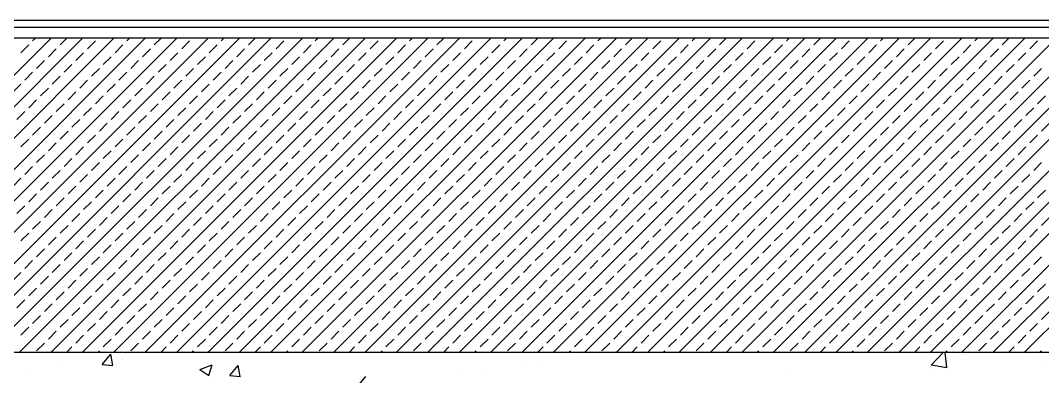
# Model space of a CAD drawing. Header units: millimetres. Extents: x 43168.9 to 43194.6, y -25545.1 to -25543.4.
# Drawn here: x 43184.2191 to 43184.336, y -25544.7853 to -25544.7446 of the extents above; entities that cross this region are included whole.
import ezdxf

# ---------------------------------------------------------------- set-up
doc = ezdxf.new("R2010")
doc.units = ezdxf.units.MM
doc.header["$LTSCALE"] = 200
doc.linetypes.add('kesit_$0$HIDDEN2', pattern=[0.1875, 0.125, -0.0625])
for name, color, linetype in [('kaplama-gnl_sgh', 30, 'Continuous'), ('kesit_$0$izd-alt_sgh', 8, 'kesit_$0$HIDDEN2'), ('kolon-b.a_sgh', 6, 'Continuous'), ('tarama-betonarme_sgh', 223, 'Continuous'), ('tarama-zemin_sgh', 197, 'Continuous')]:
    doc.layers.add(name, color=color, linetype=linetype)

msp = doc.modelspace()

# ---------------------------------------------------------------- linework, layer by layer
at = {"layer": 'kaplama-gnl_sgh'}
for p, q in [((43185.04769, -25544.74456), (43184.04569, -25544.74456)), ((43185.04769, -25544.74536), (43184.04569, -25544.74536))]:
    msp.add_line(p, q, dxfattribs=at)
at = {"layer": 'kesit_$0$izd-alt_sgh'}
msp.add_line((43183.07862, -25544.74656), (43185.19931, -25544.74656), dxfattribs=at)
at = {"layer": 'kolon-b.a_sgh'}
for p, q in [((43183.80469, -25544.74656), (43185.04869, -25544.74656)), ((43185.05869, -25544.78256), (43183.80469, -25544.78256))]:
    msp.add_line(p, q, dxfattribs=at)
at = {"layer": 'tarama-betonarme_sgh'}
for p, q in [((43184.18663, -25544.78256), (43184.22263, -25544.74656)), ((43184.19023, -25544.78256), (43184.22623, -25544.74656)), ((43184.19382, -25544.78256), (43184.22982, -25544.74656)), ((43184.19741, -25544.78256), (43184.23341, -25544.74656)), ((43184.201, -25544.78256), (43184.237, -25544.74656)), ((43184.20459, -25544.78256), (43184.24059, -25544.74656)), ((43184.20819, -25544.78256), (43184.24419, -25544.74656)), ((43184.21178, -25544.78256), (43184.24778, -25544.74656)), ((43184.21537, -25544.78256), (43184.25137, -25544.74656)), ((43184.21896, -25544.78256), (43184.25496, -25544.74656)), ((43184.21914, -25544.74826), (43184.22004, -25544.74736)), ((43184.22048, -25544.74691), (43184.22084, -25544.74656)), ((43184.22255, -25544.78256), (43184.25855, -25544.74656)), ((43184.22363, -25544.74736), (43184.22443, -25544.74656)), ((43184.22615, -25544.78256), (43184.26215, -25544.74656)), ((43184.22677, -25544.74781), (43184.22767, -25544.74691)), ((43184.22974, -25544.78256), (43184.26574, -25544.74656)), ((43184.22991, -25544.74826), (43184.23081, -25544.74736)), ((43184.23126, -25544.74691), (43184.23161, -25544.74656)), ((43184.23333, -25544.78256), (43184.26933, -25544.74656)), ((43184.2344, -25544.74736), (43184.23521, -25544.74656)), ((43184.23692, -25544.78256), (43184.27292, -25544.74656)), ((43184.23755, -25544.74781), (43184.23844, -25544.74691)), ((43184.24052, -25544.78256), (43184.27652, -25544.74656)), ((43184.24069, -25544.74826), (43184.24159, -25544.74736)), ((43184.24204, -25544.74691), (43184.24239, -25544.74656)), ((43184.24411, -25544.78256), (43184.28011, -25544.74656)), ((43184.24518, -25544.74736), (43184.24598, -25544.74656)), ((43184.2477, -25544.78256), (43184.2837, -25544.74656)), ((43184.24832, -25544.74781), (43184.24922, -25544.74691)), ((43184.25129, -25544.78256), (43184.28729, -25544.74656)), ((43184.25147, -25544.74826), (43184.25236, -25544.74736)), ((43184.25281, -25544.74691), (43184.25317, -25544.74656)), ((43184.25488, -25544.78256), (43184.29088, -25544.74656)), ((43184.25596, -25544.74736), (43184.25676, -25544.74656)), ((43184.25848, -25544.78256), (43184.29448, -25544.74656)), ((43184.2591, -25544.74781), (43184.26, -25544.74691)), ((43184.26207, -25544.78256), (43184.29807, -25544.74656)), ((43184.26224, -25544.74826), (43184.26314, -25544.74736)), ((43184.26359, -25544.74691), (43184.26394, -25544.74656)), ((43184.26566, -25544.78256), (43184.30166, -25544.74656)), ((43184.26673, -25544.74736), (43184.26754, -25544.74656)), ((43184.26925, -25544.78256), (43184.30525, -25544.74656)), ((43184.26988, -25544.74781), (43184.27077, -25544.74691)), ((43184.27284, -25544.78256), (43184.30884, -25544.74656)), ((43184.27302, -25544.74826), (43184.27392, -25544.74736)), ((43184.27437, -25544.74691), (43184.27472, -25544.74656)), ((43184.27644, -25544.78256), (43184.31244, -25544.74656)), ((43184.27751, -25544.74736), (43184.27831, -25544.74656)), ((43184.28003, -25544.78256), (43184.31603, -25544.74656)), ((43184.28065, -25544.74781), (43184.28155, -25544.74691)), ((43184.28362, -25544.78256), (43184.31962, -25544.74656)), ((43184.28379, -25544.74826), (43184.28469, -25544.74736)), ((43184.28514, -25544.74691), (43184.2855, -25544.74656)), ((43184.28721, -25544.78256), (43184.32321, -25544.74656)), ((43184.28828, -25544.74736), (43184.28909, -25544.74656)), ((43184.2908, -25544.78256), (43184.3268, -25544.74656)), ((43184.29143, -25544.74781), (43184.29233, -25544.74691)), ((43184.2944, -25544.78256), (43184.3304, -25544.74656)), ((43184.29457, -25544.74826), (43184.29547, -25544.74736)), ((43184.29592, -25544.74691), (43184.29627, -25544.74656)), ((43184.29799, -25544.78256), (43184.33399, -25544.74656)), ((43184.29906, -25544.74736), (43184.29986, -25544.74656)), ((43184.30158, -25544.78256), (43184.33758, -25544.74656)), ((43184.3022, -25544.74781), (43184.3031, -25544.74691)), ((43184.30517, -25544.78256), (43184.34117, -25544.74656)), ((43184.30535, -25544.74826), (43184.30625, -25544.74736)), ((43184.30669, -25544.74691), (43184.30705, -25544.74656)), ((43184.30877, -25544.78256), (43184.34477, -25544.74656)), ((43184.30984, -25544.74736), (43184.31064, -25544.74656)), ((43184.31236, -25544.78256), (43184.34836, -25544.74656)), ((43184.31298, -25544.74781), (43184.31388, -25544.74691)), ((43184.31595, -25544.78256), (43184.35195, -25544.74656)), ((43184.31612, -25544.74826), (43184.31702, -25544.74736)), ((43184.31747, -25544.74691), (43184.31782, -25544.74656)), ((43184.31954, -25544.78256), (43184.35554, -25544.74656)), ((43184.32061, -25544.74736), (43184.32142, -25544.74656)), ((43184.32313, -25544.78256), (43184.35913, -25544.74656)), ((43184.32376, -25544.74781), (43184.32466, -25544.74691)), ((43184.32673, -25544.78256), (43184.36273, -25544.74656)), ((43184.3269, -25544.74826), (43184.3278, -25544.74736)), ((43184.32825, -25544.74691), (43184.3286, -25544.74656)), ((43184.33032, -25544.78256), (43184.36632, -25544.74656)), ((43184.33139, -25544.74736), (43184.33219, -25544.74656)), ((43184.33391, -25544.78256), (43184.36991, -25544.74656)), ((43184.33453, -25544.74781), (43184.33543, -25544.74691)), ((43184.22228, -25544.74871), (43184.22318, -25544.74781)), ((43184.22542, -25544.74916), (43184.22632, -25544.74826)), ((43184.23306, -25544.74871), (43184.23395, -25544.74781)), ((43184.2362, -25544.74916), (43184.2371, -25544.74826)), ((43184.24383, -25544.74871), (43184.24473, -25544.74781)), ((43184.24698, -25544.74916), (43184.24787, -25544.74826)), ((43184.25461, -25544.74871), (43184.25551, -25544.74781)), ((43184.25775, -25544.74916), (43184.25865, -25544.74826)), ((43184.26539, -25544.74871), (43184.26628, -25544.74781)), ((43184.26853, -25544.74916), (43184.26943, -25544.74826)), ((43184.27616, -25544.74871), (43184.27706, -25544.74781)), ((43184.2793, -25544.74916), (43184.2802, -25544.74826)), ((43184.28694, -25544.74871), (43184.28784, -25544.74781)), ((43184.29008, -25544.74916), (43184.29098, -25544.74826)), ((43184.29771, -25544.74871), (43184.29861, -25544.74781)), ((43184.30086, -25544.74916), (43184.30176, -25544.74826)), ((43184.30849, -25544.74871), (43184.30939, -25544.74781)), ((43184.31163, -25544.74916), (43184.31253, -25544.74826)), ((43184.31927, -25544.74871), (43184.32016, -25544.74781)), ((43184.32241, -25544.74916), (43184.32331, -25544.74826)), ((43184.33004, -25544.74871), (43184.33094, -25544.74781)), ((43184.33319, -25544.74916), (43184.33408, -25544.74826)), ((43184.22093, -25544.75006), (43184.22183, -25544.74916)), ((43184.22408, -25544.7505), (43184.22497, -25544.74961)), ((43184.22857, -25544.74961), (43184.22946, -25544.74871)), ((43184.23171, -25544.75006), (43184.23261, -25544.74916)), ((43184.23485, -25544.7505), (43184.23575, -25544.74961)), ((43184.23934, -25544.74961), (43184.24024, -25544.74871)), ((43184.24249, -25544.75006), (43184.24338, -25544.74916)), ((43184.24563, -25544.7505), (43184.24653, -25544.74961)), ((43184.25012, -25544.74961), (43184.25102, -25544.74871)), ((43184.25326, -25544.75006), (43184.25416, -25544.74916)), ((43184.25641, -25544.7505), (43184.2573, -25544.74961)), ((43184.2609, -25544.74961), (43184.26179, -25544.74871)), ((43184.26404, -25544.75006), (43184.26494, -25544.74916)), ((43184.26718, -25544.7505), (43184.26808, -25544.74961)), ((43184.27167, -25544.74961), (43184.27257, -25544.74871)), ((43184.27481, -25544.75006), (43184.27571, -25544.74916)), ((43184.27796, -25544.7505), (43184.27886, -25544.74961)), ((43184.28245, -25544.74961), (43184.28335, -25544.74871)), ((43184.28559, -25544.75006), (43184.28649, -25544.74916)), ((43184.28873, -25544.7505), (43184.28963, -25544.74961)), ((43184.29322, -25544.74961), (43184.29412, -25544.74871)), ((43184.29637, -25544.75006), (43184.29727, -25544.74916)), ((43184.29951, -25544.7505), (43184.30041, -25544.74961)), ((43184.304, -25544.74961), (43184.3049, -25544.74871)), ((43184.30714, -25544.75006), (43184.30804, -25544.74916)), ((43184.31029, -25544.7505), (43184.31118, -25544.74961)), ((43184.31478, -25544.74961), (43184.31567, -25544.74871)), ((43184.31792, -25544.75006), (43184.31882, -25544.74916)), ((43184.32106, -25544.7505), (43184.32196, -25544.74961)), ((43184.32555, -25544.74961), (43184.32645, -25544.74871)), ((43184.3287, -25544.75006), (43184.32959, -25544.74916)), ((43184.33184, -25544.7505), (43184.33274, -25544.74961)), ((43184.21959, -25544.7514), (43184.22048, -25544.7505)), ((43184.22273, -25544.75185), (43184.22363, -25544.75095)), ((43184.22722, -25544.75095), (43184.22812, -25544.75006)), ((43184.23036, -25544.7514), (43184.23126, -25544.7505)), ((43184.23351, -25544.75185), (43184.2344, -25544.75095)), ((43184.238, -25544.75095), (43184.23889, -25544.75006)), ((43184.24114, -25544.7514), (43184.24204, -25544.7505)), ((43184.24428, -25544.75185), (43184.24518, -25544.75095)), ((43184.24877, -25544.75095), (43184.24967, -25544.75006)), ((43184.25191, -25544.7514), (43184.25281, -25544.7505)), ((43184.25506, -25544.75185), (43184.25596, -25544.75095)), ((43184.25955, -25544.75095), (43184.26045, -25544.75006)), ((43184.26269, -25544.7514), (43184.26359, -25544.7505)), ((43184.26583, -25544.75185), (43184.26673, -25544.75095)), ((43184.27032, -25544.75095), (43184.27122, -25544.75006)), ((43184.27347, -25544.7514), (43184.27437, -25544.7505)), ((43184.27661, -25544.75185), (43184.27751, -25544.75095)), ((43184.2811, -25544.75095), (43184.282, -25544.75006)), ((43184.28424, -25544.7514), (43184.28514, -25544.7505)), ((43184.28739, -25544.75185), (43184.28828, -25544.75095)), ((43184.29188, -25544.75095), (43184.29278, -25544.75006)), ((43184.29502, -25544.7514), (43184.29592, -25544.7505)), ((43184.29816, -25544.75185), (43184.29906, -25544.75095)), ((43184.30265, -25544.75095), (43184.30355, -25544.75006)), ((43184.3058, -25544.7514), (43184.30669, -25544.7505)), ((43184.30894, -25544.75185), (43184.30984, -25544.75095)), ((43184.31343, -25544.75095), (43184.31433, -25544.75006)), ((43184.31657, -25544.7514), (43184.31747, -25544.7505)), ((43184.31972, -25544.75185), (43184.32061, -25544.75095)), ((43184.32421, -25544.75095), (43184.3251, -25544.75006)), ((43184.32735, -25544.7514), (43184.32825, -25544.7505)), ((43184.33049, -25544.75185), (43184.33139, -25544.75095)), ((43184.33498, -25544.75095), (43184.33588, -25544.75006)), ((43184.21824, -25544.75275), (43184.21914, -25544.75185)), ((43184.22587, -25544.7523), (43184.22677, -25544.7514)), ((43184.22902, -25544.75275), (43184.22991, -25544.75185)), ((43184.23665, -25544.7523), (43184.23755, -25544.7514)), ((43184.23979, -25544.75275), (43184.24069, -25544.75185)), ((43184.24742, -25544.7523), (43184.24832, -25544.7514)), ((43184.25057, -25544.75275), (43184.25147, -25544.75185)), ((43184.2582, -25544.7523), (43184.2591, -25544.7514)), ((43184.26134, -25544.75275), (43184.26224, -25544.75185)), ((43184.26898, -25544.7523), (43184.26988, -25544.7514)), ((43184.27212, -25544.75275), (43184.27302, -25544.75185)), ((43184.27975, -25544.7523), (43184.28065, -25544.7514)), ((43184.2829, -25544.75275), (43184.28379, -25544.75185)), ((43184.29053, -25544.7523), (43184.29143, -25544.7514)), ((43184.29367, -25544.75275), (43184.29457, -25544.75185)), ((43184.30131, -25544.7523), (43184.3022, -25544.7514)), ((43184.30445, -25544.75275), (43184.30535, -25544.75185)), ((43184.31208, -25544.7523), (43184.31298, -25544.7514)), ((43184.31523, -25544.75275), (43184.31612, -25544.75185)), ((43184.32286, -25544.7523), (43184.32376, -25544.7514)), ((43184.326, -25544.75275), (43184.3269, -25544.75185)), ((43184.33364, -25544.7523), (43184.33453, -25544.7514)), ((43184.22138, -25544.7532), (43184.22228, -25544.7523)), ((43184.22453, -25544.75365), (43184.22542, -25544.75275)), ((43184.22767, -25544.7541), (43184.22857, -25544.7532)), ((43184.23216, -25544.7532), (43184.23306, -25544.7523)), ((43184.2353, -25544.75365), (43184.2362, -25544.75275)), ((43184.23844, -25544.7541), (43184.23934, -25544.7532)), ((43184.24293, -25544.7532), (43184.24383, -25544.7523)), ((43184.24608, -25544.75365), (43184.24698, -25544.75275)), ((43184.24922, -25544.7541), (43184.25012, -25544.7532)), ((43184.25371, -25544.7532), (43184.25461, -25544.7523)), ((43184.25685, -25544.75365), (43184.25775, -25544.75275)), ((43184.26, -25544.7541), (43184.2609, -25544.7532)), ((43184.26449, -25544.7532), (43184.26539, -25544.7523)), ((43184.26763, -25544.75365), (43184.26853, -25544.75275)), ((43184.27077, -25544.7541), (43184.27167, -25544.7532)), ((43184.27526, -25544.7532), (43184.27616, -25544.7523)), ((43184.27841, -25544.75365), (43184.2793, -25544.75275)), ((43184.28155, -25544.7541), (43184.28245, -25544.7532)), ((43184.28604, -25544.7532), (43184.28694, -25544.7523)), ((43184.28918, -25544.75365), (43184.29008, -25544.75275)), ((43184.29233, -25544.7541), (43184.29322, -25544.7532)), ((43184.29682, -25544.7532), (43184.29771, -25544.7523)), ((43184.29996, -25544.75365), (43184.30086, -25544.75275)), ((43184.3031, -25544.7541), (43184.304, -25544.7532)), ((43184.30759, -25544.7532), (43184.30849, -25544.7523)), ((43184.31074, -25544.75365), (43184.31163, -25544.75275)), ((43184.31388, -25544.7541), (43184.31478, -25544.7532)), ((43184.31837, -25544.7532), (43184.31927, -25544.7523)), ((43184.32151, -25544.75365), (43184.32241, -25544.75275)), ((43184.32466, -25544.7541), (43184.32555, -25544.7532)), ((43184.32915, -25544.7532), (43184.33004, -25544.7523)), ((43184.33229, -25544.75365), (43184.33319, -25544.75275)), ((43184.33543, -25544.7541), (43184.33633, -25544.7532)), ((43184.22004, -25544.75455), (43184.22093, -25544.75365)), ((43184.22318, -25544.75499), (43184.22408, -25544.7541)), ((43184.23081, -25544.75455), (43184.23171, -25544.75365)), ((43184.23395, -25544.75499), (43184.23485, -25544.7541)), ((43184.24159, -25544.75455), (43184.24249, -25544.75365)), ((43184.24473, -25544.75499), (43184.24563, -25544.7541)), ((43184.25236, -25544.75455), (43184.25326, -25544.75365)), ((43184.25551, -25544.75499), (43184.25641, -25544.7541)), ((43184.26314, -25544.75455), (43184.26404, -25544.75365)), ((43184.26628, -25544.75499), (43184.26718, -25544.7541)), ((43184.27392, -25544.75455), (43184.27481, -25544.75365)), ((43184.27706, -25544.75499), (43184.27796, -25544.7541)), ((43184.28469, -25544.75455), (43184.28559, -25544.75365)), ((43184.28784, -25544.75499), (43184.28873, -25544.7541)), ((43184.29547, -25544.75455), (43184.29637, -25544.75365)), ((43184.29861, -25544.75499), (43184.29951, -25544.7541)), ((43184.30625, -25544.75455), (43184.30714, -25544.75365)), ((43184.30939, -25544.75499), (43184.31029, -25544.7541)), ((43184.31702, -25544.75455), (43184.31792, -25544.75365)), ((43184.32016, -25544.75499), (43184.32106, -25544.7541)), ((43184.3278, -25544.75455), (43184.3287, -25544.75365)), ((43184.33094, -25544.75499), (43184.33184, -25544.7541)), ((43184.21869, -25544.75589), (43184.21959, -25544.75499)), ((43184.22183, -25544.75634), (43184.22273, -25544.75544)), ((43184.22632, -25544.75544), (43184.22722, -25544.75455)), ((43184.22946, -25544.75589), (43184.23036, -25544.75499)), ((43184.23261, -25544.75634), (43184.23351, -25544.75544)), ((43184.2371, -25544.75544), (43184.238, -25544.75455)), ((43184.24024, -25544.75589), (43184.24114, -25544.75499)), ((43184.24338, -25544.75634), (43184.24428, -25544.75544)), ((43184.24787, -25544.75544), (43184.24877, -25544.75455)), ((43184.25102, -25544.75589), (43184.25191, -25544.75499)), ((43184.25416, -25544.75634), (43184.25506, -25544.75544)), ((43184.25865, -25544.75544), (43184.25955, -25544.75455)), ((43184.26179, -25544.75589), (43184.26269, -25544.75499)), ((43184.26494, -25544.75634), (43184.26583, -25544.75544)), ((43184.26943, -25544.75544), (43184.27032, -25544.75455)), ((43184.27257, -25544.75589), (43184.27347, -25544.75499)), ((43184.27571, -25544.75634), (43184.27661, -25544.75544)), ((43184.2802, -25544.75544), (43184.2811, -25544.75455)), ((43184.28335, -25544.75589), (43184.28424, -25544.75499)), ((43184.28649, -25544.75634), (43184.28739, -25544.75544)), ((43184.29098, -25544.75544), (43184.29188, -25544.75455)), ((43184.29412, -25544.75589), (43184.29502, -25544.75499)), ((43184.29727, -25544.75634), (43184.29816, -25544.75544)), ((43184.30176, -25544.75544), (43184.30265, -25544.75455)), ((43184.3049, -25544.75589), (43184.3058, -25544.75499)), ((43184.30804, -25544.75634), (43184.30894, -25544.75544)), ((43184.31253, -25544.75544), (43184.31343, -25544.75455)), ((43184.31567, -25544.75589), (43184.31657, -25544.75499)), ((43184.31882, -25544.75634), (43184.31972, -25544.75544)), ((43184.32331, -25544.75544), (43184.32421, -25544.75455)), ((43184.32645, -25544.75589), (43184.32735, -25544.75499)), ((43184.32959, -25544.75634), (43184.33049, -25544.75544)), ((43184.33408, -25544.75544), (43184.33498, -25544.75455)), ((43184.22048, -25544.75769), (43184.22138, -25544.75679)), ((43184.22497, -25544.75679), (43184.22587, -25544.75589)), ((43184.22812, -25544.75724), (43184.22902, -25544.75634)), ((43184.23126, -25544.75769), (43184.23216, -25544.75679)), ((43184.23575, -25544.75679), (43184.23665, -25544.75589)), ((43184.23889, -25544.75724), (43184.23979, -25544.75634)), ((43184.24204, -25544.75769), (43184.24293, -25544.75679)), ((43184.24653, -25544.75679), (43184.24742, -25544.75589)), ((43184.24967, -25544.75724), (43184.25057, -25544.75634)), ((43184.25281, -25544.75769), (43184.25371, -25544.75679)), ((43184.2573, -25544.75679), (43184.2582, -25544.75589)), ((43184.26045, -25544.75724), (43184.26134, -25544.75634)), ((43184.26359, -25544.75769), (43184.26449, -25544.75679)), ((43184.26808, -25544.75679), (43184.26898, -25544.75589)), ((43184.27122, -25544.75724), (43184.27212, -25544.75634)), ((43184.27437, -25544.75769), (43184.27526, -25544.75679)), ((43184.27886, -25544.75679), (43184.27975, -25544.75589)), ((43184.282, -25544.75724), (43184.2829, -25544.75634)), ((43184.28514, -25544.75769), (43184.28604, -25544.75679)), ((43184.28963, -25544.75679), (43184.29053, -25544.75589)), ((43184.29278, -25544.75724), (43184.29367, -25544.75634)), ((43184.29592, -25544.75769), (43184.29682, -25544.75679)), ((43184.30041, -25544.75679), (43184.30131, -25544.75589)), ((43184.30355, -25544.75724), (43184.30445, -25544.75634)), ((43184.30669, -25544.75769), (43184.30759, -25544.75679)), ((43184.31118, -25544.75679), (43184.31208, -25544.75589)), ((43184.31433, -25544.75724), (43184.31523, -25544.75634)), ((43184.31747, -25544.75769), (43184.31837, -25544.75679)), ((43184.32196, -25544.75679), (43184.32286, -25544.75589)), ((43184.3251, -25544.75724), (43184.326, -25544.75634)), ((43184.32825, -25544.75769), (43184.32915, -25544.75679)), ((43184.33274, -25544.75679), (43184.33364, -25544.75589)), ((43184.33588, -25544.75724), (43184.33678, -25544.75634)), ((43184.22363, -25544.75814), (43184.22453, -25544.75724)), ((43184.22677, -25544.75859), (43184.22767, -25544.75769)), ((43184.2344, -25544.75814), (43184.2353, -25544.75724)), ((43184.23755, -25544.75859), (43184.23844, -25544.75769)), ((43184.24518, -25544.75814), (43184.24608, -25544.75724)), ((43184.24832, -25544.75859), (43184.24922, -25544.75769)), ((43184.25596, -25544.75814), (43184.25685, -25544.75724)), ((43184.2591, -25544.75859), (43184.26, -25544.75769)), ((43184.26673, -25544.75814), (43184.26763, -25544.75724)), ((43184.26988, -25544.75859), (43184.27077, -25544.75769)), ((43184.27751, -25544.75814), (43184.27841, -25544.75724)), ((43184.28065, -25544.75859), (43184.28155, -25544.75769)), ((43184.28828, -25544.75814), (43184.28918, -25544.75724)), ((43184.29143, -25544.75859), (43184.29233, -25544.75769)), ((43184.29906, -25544.75814), (43184.29996, -25544.75724)), ((43184.3022, -25544.75859), (43184.3031, -25544.75769)), ((43184.30984, -25544.75814), (43184.31074, -25544.75724)), ((43184.31298, -25544.75859), (43184.31388, -25544.75769)), ((43184.32061, -25544.75814), (43184.32151, -25544.75724)), ((43184.32376, -25544.75859), (43184.32466, -25544.75769)), ((43184.33139, -25544.75814), (43184.33229, -25544.75724)), ((43184.33453, -25544.75859), (43184.33543, -25544.75769)), ((43184.21914, -25544.75904), (43184.22004, -25544.75814)), ((43184.22228, -25544.75949), (43184.22318, -25544.75859)), ((43184.22542, -25544.75993), (43184.22632, -25544.75904)), ((43184.22991, -25544.75904), (43184.23081, -25544.75814)), ((43184.23306, -25544.75949), (43184.23395, -25544.75859)), ((43184.2362, -25544.75993), (43184.2371, -25544.75904)), ((43184.24069, -25544.75904), (43184.24159, -25544.75814)), ((43184.24383, -25544.75949), (43184.24473, -25544.75859)), ((43184.24698, -25544.75993), (43184.24787, -25544.75904)), ((43184.25147, -25544.75904), (43184.25236, -25544.75814)), ((43184.25461, -25544.75949), (43184.25551, -25544.75859)), ((43184.25775, -25544.75993), (43184.25865, -25544.75904)), ((43184.26224, -25544.75904), (43184.26314, -25544.75814)), ((43184.26539, -25544.75949), (43184.26628, -25544.75859)), ((43184.26853, -25544.75993), (43184.26943, -25544.75904)), ((43184.27302, -25544.75904), (43184.27392, -25544.75814)), ((43184.27616, -25544.75949), (43184.27706, -25544.75859)), ((43184.2793, -25544.75993), (43184.2802, -25544.75904)), ((43184.28379, -25544.75904), (43184.28469, -25544.75814)), ((43184.28694, -25544.75949), (43184.28784, -25544.75859)), ((43184.29008, -25544.75993), (43184.29098, -25544.75904)), ((43184.29457, -25544.75904), (43184.29547, -25544.75814)), ((43184.29771, -25544.75949), (43184.29861, -25544.75859)), ((43184.30086, -25544.75993), (43184.30176, -25544.75904)), ((43184.30535, -25544.75904), (43184.30625, -25544.75814)), ((43184.30849, -25544.75949), (43184.30939, -25544.75859)), ((43184.31163, -25544.75993), (43184.31253, -25544.75904)), ((43184.31612, -25544.75904), (43184.31702, -25544.75814)), ((43184.31927, -25544.75949), (43184.32016, -25544.75859)), ((43184.32241, -25544.75993), (43184.32331, -25544.75904)), ((43184.3269, -25544.75904), (43184.3278, -25544.75814)), ((43184.33004, -25544.75949), (43184.33094, -25544.75859)), ((43184.33319, -25544.75993), (43184.33408, -25544.75904)), ((43184.22093, -25544.76083), (43184.22183, -25544.75993)), ((43184.22857, -25544.76038), (43184.22946, -25544.75949)), ((43184.23171, -25544.76083), (43184.23261, -25544.75993)), ((43184.23934, -25544.76038), (43184.24024, -25544.75949)), ((43184.24249, -25544.76083), (43184.24338, -25544.75993)), ((43184.25012, -25544.76038), (43184.25102, -25544.75949)), ((43184.25326, -25544.76083), (43184.25416, -25544.75993)), ((43184.2609, -25544.76038), (43184.26179, -25544.75949)), ((43184.26404, -25544.76083), (43184.26494, -25544.75993)), ((43184.27167, -25544.76038), (43184.27257, -25544.75949)), ((43184.27481, -25544.76083), (43184.27571, -25544.75993)), ((43184.28245, -25544.76038), (43184.28335, -25544.75949)), ((43184.28559, -25544.76083), (43184.28649, -25544.75993)), ((43184.29322, -25544.76038), (43184.29412, -25544.75949)), ((43184.29637, -25544.76083), (43184.29727, -25544.75993)), ((43184.304, -25544.76038), (43184.3049, -25544.75949)), ((43184.30714, -25544.76083), (43184.30804, -25544.75993)), ((43184.31478, -25544.76038), (43184.31567, -25544.75949)), ((43184.31792, -25544.76083), (43184.31882, -25544.75993)), ((43184.32555, -25544.76038), (43184.32645, -25544.75949)), ((43184.3287, -25544.76083), (43184.32959, -25544.75993)), ((43184.21959, -25544.76218), (43184.22048, -25544.76128)), ((43184.22408, -25544.76128), (43184.22497, -25544.76038)), ((43184.22722, -25544.76173), (43184.22812, -25544.76083)), ((43184.23036, -25544.76218), (43184.23126, -25544.76128)), ((43184.23485, -25544.76128), (43184.23575, -25544.76038)), ((43184.238, -25544.76173), (43184.23889, -25544.76083)), ((43184.24114, -25544.76218), (43184.24204, -25544.76128)), ((43184.24563, -25544.76128), (43184.24653, -25544.76038)), ((43184.24877, -25544.76173), (43184.24967, -25544.76083)), ((43184.25191, -25544.76218), (43184.25281, -25544.76128)), ((43184.25641, -25544.76128), (43184.2573, -25544.76038)), ((43184.25955, -25544.76173), (43184.26045, -25544.76083)), ((43184.26269, -25544.76218), (43184.26359, -25544.76128)), ((43184.26718, -25544.76128), (43184.26808, -25544.76038)), ((43184.27032, -25544.76173), (43184.27122, -25544.76083)), ((43184.27347, -25544.76218), (43184.27437, -25544.76128)), ((43184.27796, -25544.76128), (43184.27886, -25544.76038)), ((43184.2811, -25544.76173), (43184.282, -25544.76083)), ((43184.28424, -25544.76218), (43184.28514, -25544.76128)), ((43184.28873, -25544.76128), (43184.28963, -25544.76038)), ((43184.29188, -25544.76173), (43184.29278, -25544.76083)), ((43184.29502, -25544.76218), (43184.29592, -25544.76128)), ((43184.29951, -25544.76128), (43184.30041, -25544.76038)), ((43184.30265, -25544.76173), (43184.30355, -25544.76083)), ((43184.3058, -25544.76218), (43184.30669, -25544.76128)), ((43184.31029, -25544.76128), (43184.31118, -25544.76038)), ((43184.31343, -25544.76173), (43184.31433, -25544.76083)), ((43184.31657, -25544.76218), (43184.31747, -25544.76128)), ((43184.32106, -25544.76128), (43184.32196, -25544.76038)), ((43184.32421, -25544.76173), (43184.3251, -25544.76083)), ((43184.32735, -25544.76218), (43184.32825, -25544.76128)), ((43184.33184, -25544.76128), (43184.33274, -25544.76038)), ((43184.33498, -25544.76173), (43184.33588, -25544.76083)), ((43184.21824, -25544.76353), (43184.21914, -25544.76263)), ((43184.22273, -25544.76263), (43184.22363, -25544.76173)), ((43184.22587, -25544.76308), (43184.22677, -25544.76218)), ((43184.22902, -25544.76353), (43184.22991, -25544.76263)), ((43184.23351, -25544.76263), (43184.2344, -25544.76173)), ((43184.23665, -25544.76308), (43184.23755, -25544.76218)), ((43184.23979, -25544.76353), (43184.24069, -25544.76263)), ((43184.24428, -25544.76263), (43184.24518, -25544.76173)), ((43184.24742, -25544.76308), (43184.24832, -25544.76218)), ((43184.25057, -25544.76353), (43184.25147, -25544.76263)), ((43184.25506, -25544.76263), (43184.25596, -25544.76173)), ((43184.2582, -25544.76308), (43184.2591, -25544.76218)), ((43184.26134, -25544.76353), (43184.26224, -25544.76263)), ((43184.26583, -25544.76263), (43184.26673, -25544.76173)), ((43184.26898, -25544.76308), (43184.26988, -25544.76218)), ((43184.27212, -25544.76353), (43184.27302, -25544.76263)), ((43184.27661, -25544.76263), (43184.27751, -25544.76173)), ((43184.27975, -25544.76308), (43184.28065, -25544.76218)), ((43184.2829, -25544.76353), (43184.28379, -25544.76263)), ((43184.28739, -25544.76263), (43184.28828, -25544.76173)), ((43184.29053, -25544.76308), (43184.29143, -25544.76218)), ((43184.29367, -25544.76353), (43184.29457, -25544.76263)), ((43184.29816, -25544.76263), (43184.29906, -25544.76173)), ((43184.30131, -25544.76308), (43184.3022, -25544.76218)), ((43184.30445, -25544.76353), (43184.30535, -25544.76263)), ((43184.30894, -25544.76263), (43184.30984, -25544.76173)), ((43184.31208, -25544.76308), (43184.31298, -25544.76218)), ((43184.31523, -25544.76353), (43184.31612, -25544.76263)), ((43184.31972, -25544.76263), (43184.32061, -25544.76173)), ((43184.32286, -25544.76308), (43184.32376, -25544.76218)), ((43184.326, -25544.76353), (43184.3269, -25544.76263)), ((43184.33049, -25544.76263), (43184.33139, -25544.76173)), ((43184.33364, -25544.76308), (43184.33453, -25544.76218)), ((43184.22138, -25544.76398), (43184.22228, -25544.76308)), ((43184.22453, -25544.76442), (43184.22542, -25544.76353)), ((43184.23216, -25544.76398), (43184.23306, -25544.76308)), ((43184.2353, -25544.76442), (43184.2362, -25544.76353)), ((43184.24293, -25544.76398), (43184.24383, -25544.76308)), ((43184.24608, -25544.76442), (43184.24698, -25544.76353)), ((43184.25371, -25544.76398), (43184.25461, -25544.76308)), ((43184.25685, -25544.76442), (43184.25775, -25544.76353)), ((43184.26449, -25544.76398), (43184.26539, -25544.76308)), ((43184.26763, -25544.76442), (43184.26853, -25544.76353)), ((43184.27526, -25544.76398), (43184.27616, -25544.76308)), ((43184.27841, -25544.76442), (43184.2793, -25544.76353)), ((43184.28604, -25544.76398), (43184.28694, -25544.76308)), ((43184.28918, -25544.76442), (43184.29008, -25544.76353)), ((43184.29682, -25544.76398), (43184.29771, -25544.76308)), ((43184.29996, -25544.76442), (43184.30086, -25544.76353)), ((43184.30759, -25544.76398), (43184.30849, -25544.76308)), ((43184.31074, -25544.76442), (43184.31163, -25544.76353)), ((43184.31837, -25544.76398), (43184.31927, -25544.76308)), ((43184.32151, -25544.76442), (43184.32241, -25544.76353)), ((43184.32915, -25544.76398), (43184.33004, -25544.76308)), ((43184.33229, -25544.76442), (43184.33319, -25544.76353)), ((43184.22004, -25544.76532), (43184.22093, -25544.76442)), ((43184.22318, -25544.76577), (43184.22408, -25544.76487)), ((43184.22767, -25544.76487), (43184.22857, -25544.76398)), ((43184.23081, -25544.76532), (43184.23171, -25544.76442)), ((43184.23395, -25544.76577), (43184.23485, -25544.76487)), ((43184.23844, -25544.76487), (43184.23934, -25544.76398)), ((43184.24159, -25544.76532), (43184.24249, -25544.76442)), ((43184.24473, -25544.76577), (43184.24563, -25544.76487)), ((43184.24922, -25544.76487), (43184.25012, -25544.76398)), ((43184.25236, -25544.76532), (43184.25326, -25544.76442)), ((43184.25551, -25544.76577), (43184.25641, -25544.76487)), ((43184.26, -25544.76487), (43184.2609, -25544.76398)), ((43184.26314, -25544.76532), (43184.26404, -25544.76442)), ((43184.26628, -25544.76577), (43184.26718, -25544.76487)), ((43184.27077, -25544.76487), (43184.27167, -25544.76398)), ((43184.27392, -25544.76532), (43184.27481, -25544.76442)), ((43184.27706, -25544.76577), (43184.27796, -25544.76487)), ((43184.28155, -25544.76487), (43184.28245, -25544.76398)), ((43184.28469, -25544.76532), (43184.28559, -25544.76442)), ((43184.28784, -25544.76577), (43184.28873, -25544.76487)), ((43184.29233, -25544.76487), (43184.29322, -25544.76398)), ((43184.29547, -25544.76532), (43184.29637, -25544.76442)), ((43184.29861, -25544.76577), (43184.29951, -25544.76487)), ((43184.3031, -25544.76487), (43184.304, -25544.76398)), ((43184.30625, -25544.76532), (43184.30714, -25544.76442)), ((43184.30939, -25544.76577), (43184.31029, -25544.76487)), ((43184.31388, -25544.76487), (43184.31478, -25544.76398)), ((43184.31702, -25544.76532), (43184.31792, -25544.76442)), ((43184.32016, -25544.76577), (43184.32106, -25544.76487)), ((43184.32466, -25544.76487), (43184.32555, -25544.76398)), ((43184.3278, -25544.76532), (43184.3287, -25544.76442)), ((43184.33094, -25544.76577), (43184.33184, -25544.76487)), ((43184.33543, -25544.76487), (43184.33633, -25544.76398)), ((43184.21869, -25544.76667), (43184.21959, -25544.76577)), ((43184.22632, -25544.76622), (43184.22722, -25544.76532)), ((43184.22946, -25544.76667), (43184.23036, -25544.76577)), ((43184.2371, -25544.76622), (43184.238, -25544.76532)), ((43184.24024, -25544.76667), (43184.24114, -25544.76577)), ((43184.24787, -25544.76622), (43184.24877, -25544.76532)), ((43184.25102, -25544.76667), (43184.25191, -25544.76577)), ((43184.25865, -25544.76622), (43184.25955, -25544.76532)), ((43184.26179, -25544.76667), (43184.26269, -25544.76577)), ((43184.26943, -25544.76622), (43184.27032, -25544.76532)), ((43184.27257, -25544.76667), (43184.27347, -25544.76577)), ((43184.2802, -25544.76622), (43184.2811, -25544.76532)), ((43184.28335, -25544.76667), (43184.28424, -25544.76577)), ((43184.29098, -25544.76622), (43184.29188, -25544.76532)), ((43184.29412, -25544.76667), (43184.29502, -25544.76577)), ((43184.30176, -25544.76622), (43184.30265, -25544.76532)), ((43184.3049, -25544.76667), (43184.3058, -25544.76577)), ((43184.31253, -25544.76622), (43184.31343, -25544.76532)), ((43184.31567, -25544.76667), (43184.31657, -25544.76577)), ((43184.32331, -25544.76622), (43184.32421, -25544.76532)), ((43184.32645, -25544.76667), (43184.32735, -25544.76577)), ((43184.33408, -25544.76622), (43184.33498, -25544.76532)), ((43184.22183, -25544.76712), (43184.22273, -25544.76622)), ((43184.22497, -25544.76757), (43184.22587, -25544.76667)), ((43184.22812, -25544.76802), (43184.22902, -25544.76712)), ((43184.23261, -25544.76712), (43184.23351, -25544.76622)), ((43184.23575, -25544.76757), (43184.23665, -25544.76667)), ((43184.23889, -25544.76802), (43184.23979, -25544.76712)), ((43184.24338, -25544.76712), (43184.24428, -25544.76622)), ((43184.24653, -25544.76757), (43184.24742, -25544.76667)), ((43184.24967, -25544.76802), (43184.25057, -25544.76712)), ((43184.25416, -25544.76712), (43184.25506, -25544.76622)), ((43184.2573, -25544.76757), (43184.2582, -25544.76667)), ((43184.26045, -25544.76802), (43184.26134, -25544.76712)), ((43184.26494, -25544.76712), (43184.26583, -25544.76622)), ((43184.26808, -25544.76757), (43184.26898, -25544.76667)), ((43184.27122, -25544.76802), (43184.27212, -25544.76712)), ((43184.27571, -25544.76712), (43184.27661, -25544.76622)), ((43184.27886, -25544.76757), (43184.27975, -25544.76667)), ((43184.282, -25544.76802), (43184.2829, -25544.76712)), ((43184.28649, -25544.76712), (43184.28739, -25544.76622)), ((43184.28963, -25544.76757), (43184.29053, -25544.76667)), ((43184.29278, -25544.76802), (43184.29367, -25544.76712)), ((43184.29727, -25544.76712), (43184.29816, -25544.76622)), ((43184.30041, -25544.76757), (43184.30131, -25544.76667)), ((43184.30355, -25544.76802), (43184.30445, -25544.76712)), ((43184.30804, -25544.76712), (43184.30894, -25544.76622)), ((43184.31118, -25544.76757), (43184.31208, -25544.76667)), ((43184.31433, -25544.76802), (43184.31523, -25544.76712)), ((43184.31882, -25544.76712), (43184.31972, -25544.76622)), ((43184.32196, -25544.76757), (43184.32286, -25544.76667)), ((43184.3251, -25544.76802), (43184.326, -25544.76712)), ((43184.32959, -25544.76712), (43184.33049, -25544.76622)), ((43184.33274, -25544.76757), (43184.33364, -25544.76667)), ((43184.33588, -25544.76802), (43184.33678, -25544.76712)), ((43184.22048, -25544.76847), (43184.22138, -25544.76757)), ((43184.22363, -25544.76891), (43184.22453, -25544.76802)), ((43184.22677, -25544.76936), (43184.22767, -25544.76847)), ((43184.23126, -25544.76847), (43184.23216, -25544.76757)), ((43184.2344, -25544.76891), (43184.2353, -25544.76802)), ((43184.23755, -25544.76936), (43184.23844, -25544.76847)), ((43184.24204, -25544.76847), (43184.24293, -25544.76757)), ((43184.24518, -25544.76891), (43184.24608, -25544.76802)), ((43184.24832, -25544.76936), (43184.24922, -25544.76847)), ((43184.25281, -25544.76847), (43184.25371, -25544.76757)), ((43184.25596, -25544.76891), (43184.25685, -25544.76802)), ((43184.2591, -25544.76936), (43184.26, -25544.76847)), ((43184.26359, -25544.76847), (43184.26449, -25544.76757)), ((43184.26673, -25544.76891), (43184.26763, -25544.76802)), ((43184.26988, -25544.76936), (43184.27077, -25544.76847)), ((43184.27437, -25544.76847), (43184.27526, -25544.76757)), ((43184.27751, -25544.76891), (43184.27841, -25544.76802)), ((43184.28065, -25544.76936), (43184.28155, -25544.76847)), ((43184.28514, -25544.76847), (43184.28604, -25544.76757)), ((43184.28828, -25544.76891), (43184.28918, -25544.76802)), ((43184.29143, -25544.76936), (43184.29233, -25544.76847)), ((43184.29592, -25544.76847), (43184.29682, -25544.76757)), ((43184.29906, -25544.76891), (43184.29996, -25544.76802)), ((43184.3022, -25544.76936), (43184.3031, -25544.76847)), ((43184.30669, -25544.76847), (43184.30759, -25544.76757)), ((43184.30984, -25544.76891), (43184.31074, -25544.76802)), ((43184.31298, -25544.76936), (43184.31388, -25544.76847)), ((43184.31747, -25544.76847), (43184.31837, -25544.76757)), ((43184.32061, -25544.76891), (43184.32151, -25544.76802)), ((43184.32376, -25544.76936), (43184.32466, -25544.76847)), ((43184.32825, -25544.76847), (43184.32915, -25544.76757)), ((43184.33139, -25544.76891), (43184.33229, -25544.76802)), ((43184.33453, -25544.76936), (43184.33543, -25544.76847)), ((43184.21914, -25544.76981), (43184.22004, -25544.76891)), ((43184.22228, -25544.77026), (43184.22318, -25544.76936)), ((43184.22991, -25544.76981), (43184.23081, -25544.76891)), ((43184.23306, -25544.77026), (43184.23395, -25544.76936)), ((43184.24069, -25544.76981), (43184.24159, -25544.76891)), ((43184.24383, -25544.77026), (43184.24473, -25544.76936)), ((43184.25147, -25544.76981), (43184.25236, -25544.76891)), ((43184.25461, -25544.77026), (43184.25551, -25544.76936)), ((43184.26224, -25544.76981), (43184.26314, -25544.76891)), ((43184.26539, -25544.77026), (43184.26628, -25544.76936)), ((43184.27302, -25544.76981), (43184.27392, -25544.76891)), ((43184.27616, -25544.77026), (43184.27706, -25544.76936)), ((43184.28379, -25544.76981), (43184.28469, -25544.76891)), ((43184.28694, -25544.77026), (43184.28784, -25544.76936)), ((43184.29457, -25544.76981), (43184.29547, -25544.76891)), ((43184.29771, -25544.77026), (43184.29861, -25544.76936)), ((43184.30535, -25544.76981), (43184.30625, -25544.76891)), ((43184.30849, -25544.77026), (43184.30939, -25544.76936)), ((43184.31612, -25544.76981), (43184.31702, -25544.76891)), ((43184.31927, -25544.77026), (43184.32016, -25544.76936)), ((43184.3269, -25544.76981), (43184.3278, -25544.76891)), ((43184.33004, -25544.77026), (43184.33094, -25544.76936)), ((43184.22093, -25544.77161), (43184.22183, -25544.77071)), ((43184.22542, -25544.77071), (43184.22632, -25544.76981)), ((43184.22857, -25544.77116), (43184.22946, -25544.77026)), ((43184.23171, -25544.77161), (43184.23261, -25544.77071)), ((43184.2362, -25544.77071), (43184.2371, -25544.76981)), ((43184.23934, -25544.77116), (43184.24024, -25544.77026)), ((43184.24249, -25544.77161), (43184.24338, -25544.77071)), ((43184.24698, -25544.77071), (43184.24787, -25544.76981)), ((43184.25012, -25544.77116), (43184.25102, -25544.77026)), ((43184.25326, -25544.77161), (43184.25416, -25544.77071)), ((43184.25775, -25544.77071), (43184.25865, -25544.76981)), ((43184.2609, -25544.77116), (43184.26179, -25544.77026)), ((43184.26404, -25544.77161), (43184.26494, -25544.77071)), ((43184.26853, -25544.77071), (43184.26943, -25544.76981)), ((43184.27167, -25544.77116), (43184.27257, -25544.77026)), ((43184.27481, -25544.77161), (43184.27571, -25544.77071)), ((43184.2793, -25544.77071), (43184.2802, -25544.76981)), ((43184.28245, -25544.77116), (43184.28335, -25544.77026)), ((43184.28559, -25544.77161), (43184.28649, -25544.77071)), ((43184.29008, -25544.77071), (43184.29098, -25544.76981)), ((43184.29322, -25544.77116), (43184.29412, -25544.77026)), ((43184.29637, -25544.77161), (43184.29727, -25544.77071)), ((43184.30086, -25544.77071), (43184.30176, -25544.76981)), ((43184.304, -25544.77116), (43184.3049, -25544.77026)), ((43184.30714, -25544.77161), (43184.30804, -25544.77071)), ((43184.31163, -25544.77071), (43184.31253, -25544.76981)), ((43184.31478, -25544.77116), (43184.31567, -25544.77026)), ((43184.31792, -25544.77161), (43184.31882, -25544.77071)), ((43184.32241, -25544.77071), (43184.32331, -25544.76981)), ((43184.32555, -25544.77116), (43184.32645, -25544.77026)), ((43184.3287, -25544.77161), (43184.32959, -25544.77071)), ((43184.33319, -25544.77071), (43184.33408, -25544.76981)), ((43184.22408, -25544.77206), (43184.22497, -25544.77116)), ((43184.22722, -25544.77251), (43184.22812, -25544.77161)), ((43184.23485, -25544.77206), (43184.23575, -25544.77116)), ((43184.238, -25544.77251), (43184.23889, -25544.77161)), ((43184.24563, -25544.77206), (43184.24653, -25544.77116)), ((43184.24877, -25544.77251), (43184.24967, -25544.77161)), ((43184.25641, -25544.77206), (43184.2573, -25544.77116)), ((43184.25955, -25544.77251), (43184.26045, -25544.77161)), ((43184.26718, -25544.77206), (43184.26808, -25544.77116)), ((43184.27032, -25544.77251), (43184.27122, -25544.77161)), ((43184.27796, -25544.77206), (43184.27886, -25544.77116)), ((43184.2811, -25544.77251), (43184.282, -25544.77161)), ((43184.28873, -25544.77206), (43184.28963, -25544.77116)), ((43184.29188, -25544.77251), (43184.29278, -25544.77161)), ((43184.29951, -25544.77206), (43184.30041, -25544.77116)), ((43184.30265, -25544.77251), (43184.30355, -25544.77161)), ((43184.31029, -25544.77206), (43184.31118, -25544.77116)), ((43184.31343, -25544.77251), (43184.31433, -25544.77161)), ((43184.32106, -25544.77206), (43184.32196, -25544.77116)), ((43184.32421, -25544.77251), (43184.3251, -25544.77161)), ((43184.33184, -25544.77206), (43184.33274, -25544.77116)), ((43184.33498, -25544.77251), (43184.33588, -25544.77161)), ((43184.21959, -25544.77296), (43184.22048, -25544.77206)), ((43184.22273, -25544.7734), (43184.22363, -25544.77251)), ((43184.22587, -25544.77385), (43184.22677, -25544.77296)), ((43184.23036, -25544.77296), (43184.23126, -25544.77206)), ((43184.23351, -25544.7734), (43184.2344, -25544.77251)), ((43184.23665, -25544.77385), (43184.23755, -25544.77296)), ((43184.24114, -25544.77296), (43184.24204, -25544.77206)), ((43184.24428, -25544.7734), (43184.24518, -25544.77251)), ((43184.24742, -25544.77385), (43184.24832, -25544.77296)), ((43184.25191, -25544.77296), (43184.25281, -25544.77206)), ((43184.25506, -25544.7734), (43184.25596, -25544.77251)), ((43184.2582, -25544.77385), (43184.2591, -25544.77296)), ((43184.26269, -25544.77296), (43184.26359, -25544.77206)), ((43184.26583, -25544.7734), (43184.26673, -25544.77251)), ((43184.26898, -25544.77385), (43184.26988, -25544.77296)), ((43184.27347, -25544.77296), (43184.27437, -25544.77206)), ((43184.27661, -25544.7734), (43184.27751, -25544.77251)), ((43184.27975, -25544.77385), (43184.28065, -25544.77296)), ((43184.28424, -25544.77296), (43184.28514, -25544.77206)), ((43184.28739, -25544.7734), (43184.28828, -25544.77251)), ((43184.29053, -25544.77385), (43184.29143, -25544.77296)), ((43184.29502, -25544.77296), (43184.29592, -25544.77206)), ((43184.29816, -25544.7734), (43184.29906, -25544.77251)), ((43184.30131, -25544.77385), (43184.3022, -25544.77296)), ((43184.3058, -25544.77296), (43184.30669, -25544.77206)), ((43184.30894, -25544.7734), (43184.30984, -25544.77251)), ((43184.31208, -25544.77385), (43184.31298, -25544.77296)), ((43184.31657, -25544.77296), (43184.31747, -25544.77206)), ((43184.31972, -25544.7734), (43184.32061, -25544.77251)), ((43184.32286, -25544.77385), (43184.32376, -25544.77296)), ((43184.32735, -25544.77296), (43184.32825, -25544.77206)), ((43184.33049, -25544.7734), (43184.33139, -25544.77251)), ((43184.33364, -25544.77385), (43184.33453, -25544.77296)), ((43184.21824, -25544.7743), (43184.21914, -25544.7734)), ((43184.22138, -25544.77475), (43184.22228, -25544.77385)), ((43184.22453, -25544.7752), (43184.22542, -25544.7743)), ((43184.22902, -25544.7743), (43184.22991, -25544.7734)), ((43184.23216, -25544.77475), (43184.23306, -25544.77385)), ((43184.2353, -25544.7752), (43184.2362, -25544.7743)), ((43184.23979, -25544.7743), (43184.24069, -25544.7734)), ((43184.24293, -25544.77475), (43184.24383, -25544.77385)), ((43184.24608, -25544.7752), (43184.24698, -25544.7743)), ((43184.25057, -25544.7743), (43184.25147, -25544.7734)), ((43184.25371, -25544.77475), (43184.25461, -25544.77385)), ((43184.25685, -25544.7752), (43184.25775, -25544.7743)), ((43184.26134, -25544.7743), (43184.26224, -25544.7734)), ((43184.26449, -25544.77475), (43184.26539, -25544.77385)), ((43184.26763, -25544.7752), (43184.26853, -25544.7743)), ((43184.27212, -25544.7743), (43184.27302, -25544.7734)), ((43184.27526, -25544.77475), (43184.27616, -25544.77385)), ((43184.27841, -25544.7752), (43184.2793, -25544.7743)), ((43184.2829, -25544.7743), (43184.28379, -25544.7734)), ((43184.28604, -25544.77475), (43184.28694, -25544.77385)), ((43184.28918, -25544.7752), (43184.29008, -25544.7743)), ((43184.29367, -25544.7743), (43184.29457, -25544.7734)), ((43184.29682, -25544.77475), (43184.29771, -25544.77385)), ((43184.29996, -25544.7752), (43184.30086, -25544.7743)), ((43184.30445, -25544.7743), (43184.30535, -25544.7734)), ((43184.30759, -25544.77475), (43184.30849, -25544.77385)), ((43184.31074, -25544.7752), (43184.31163, -25544.7743)), ((43184.31523, -25544.7743), (43184.31612, -25544.7734)), ((43184.31837, -25544.77475), (43184.31927, -25544.77385)), ((43184.32151, -25544.7752), (43184.32241, -25544.7743)), ((43184.326, -25544.7743), (43184.3269, -25544.7734)), ((43184.32915, -25544.77475), (43184.33004, -25544.77385)), ((43184.33229, -25544.7752), (43184.33319, -25544.7743)), ((43184.22004, -25544.7761), (43184.22093, -25544.7752)), ((43184.22767, -25544.77565), (43184.22857, -25544.77475)), ((43184.23081, -25544.7761), (43184.23171, -25544.7752)), ((43184.23844, -25544.77565), (43184.23934, -25544.77475)), ((43184.24159, -25544.7761), (43184.24249, -25544.7752)), ((43184.24922, -25544.77565), (43184.25012, -25544.77475)), ((43184.25236, -25544.7761), (43184.25326, -25544.7752)), ((43184.26, -25544.77565), (43184.2609, -25544.77475)), ((43184.26314, -25544.7761), (43184.26404, -25544.7752)), ((43184.27077, -25544.77565), (43184.27167, -25544.77475)), ((43184.27392, -25544.7761), (43184.27481, -25544.7752)), ((43184.28155, -25544.77565), (43184.28245, -25544.77475)), ((43184.28469, -25544.7761), (43184.28559, -25544.7752)), ((43184.29233, -25544.77565), (43184.29322, -25544.77475)), ((43184.29547, -25544.7761), (43184.29637, -25544.7752)), ((43184.3031, -25544.77565), (43184.304, -25544.77475)), ((43184.30625, -25544.7761), (43184.30714, -25544.7752)), ((43184.31388, -25544.77565), (43184.31478, -25544.77475)), ((43184.31702, -25544.7761), (43184.31792, -25544.7752)), ((43184.32466, -25544.77565), (43184.32555, -25544.77475)), ((43184.3278, -25544.7761), (43184.3287, -25544.7752)), ((43184.33543, -25544.77565), (43184.33633, -25544.77475)), ((43184.21869, -25544.77745), (43184.21959, -25544.77655)), ((43184.22318, -25544.77655), (43184.22408, -25544.77565)), ((43184.22632, -25544.777), (43184.22722, -25544.7761)), ((43184.22946, -25544.77745), (43184.23036, -25544.77655)), ((43184.23395, -25544.77655), (43184.23485, -25544.77565)), ((43184.2371, -25544.777), (43184.238, -25544.7761)), ((43184.24024, -25544.77745), (43184.24114, -25544.77655)), ((43184.24473, -25544.77655), (43184.24563, -25544.77565)), ((43184.24787, -25544.777), (43184.24877, -25544.7761)), ((43184.25102, -25544.77745), (43184.25191, -25544.77655)), ((43184.25551, -25544.77655), (43184.25641, -25544.77565)), ((43184.25865, -25544.777), (43184.25955, -25544.7761)), ((43184.26179, -25544.77745), (43184.26269, -25544.77655)), ((43184.26628, -25544.77655), (43184.26718, -25544.77565)), ((43184.26943, -25544.777), (43184.27032, -25544.7761)), ((43184.27257, -25544.77745), (43184.27347, -25544.77655)), ((43184.27706, -25544.77655), (43184.27796, -25544.77565)), ((43184.2802, -25544.777), (43184.2811, -25544.7761)), ((43184.28335, -25544.77745), (43184.28424, -25544.77655)), ((43184.28784, -25544.77655), (43184.28873, -25544.77565)), ((43184.29098, -25544.777), (43184.29188, -25544.7761)), ((43184.29412, -25544.77745), (43184.29502, -25544.77655)), ((43184.29861, -25544.77655), (43184.29951, -25544.77565)), ((43184.30176, -25544.777), (43184.30265, -25544.7761)), ((43184.3049, -25544.77745), (43184.3058, -25544.77655)), ((43184.30939, -25544.77655), (43184.31029, -25544.77565)), ((43184.31253, -25544.777), (43184.31343, -25544.7761)), ((43184.31567, -25544.77745), (43184.31657, -25544.77655)), ((43184.32016, -25544.77655), (43184.32106, -25544.77565)), ((43184.32331, -25544.777), (43184.32421, -25544.7761)), ((43184.32645, -25544.77745), (43184.32735, -25544.77655)), ((43184.33094, -25544.77655), (43184.33184, -25544.77565)), ((43184.33408, -25544.777), (43184.33498, -25544.7761)), ((43184.22183, -25544.77789), (43184.22273, -25544.777)), ((43184.22497, -25544.77834), (43184.22587, -25544.77745)), ((43184.23261, -25544.77789), (43184.23351, -25544.777)), ((43184.23575, -25544.77834), (43184.23665, -25544.77745)), ((43184.24338, -25544.77789), (43184.24428, -25544.777)), ((43184.24653, -25544.77834), (43184.24742, -25544.77745)), ((43184.25416, -25544.77789), (43184.25506, -25544.777)), ((43184.2573, -25544.77834), (43184.2582, -25544.77745)), ((43184.26494, -25544.77789), (43184.26583, -25544.777)), ((43184.26808, -25544.77834), (43184.26898, -25544.77745)), ((43184.27571, -25544.77789), (43184.27661, -25544.777)), ((43184.27886, -25544.77834), (43184.27975, -25544.77745)), ((43184.28649, -25544.77789), (43184.28739, -25544.777)), ((43184.28963, -25544.77834), (43184.29053, -25544.77745)), ((43184.29727, -25544.77789), (43184.29816, -25544.777)), ((43184.30041, -25544.77834), (43184.30131, -25544.77745)), ((43184.30804, -25544.77789), (43184.30894, -25544.777)), ((43184.31118, -25544.77834), (43184.31208, -25544.77745)), ((43184.31882, -25544.77789), (43184.31972, -25544.777)), ((43184.32196, -25544.77834), (43184.32286, -25544.77745)), ((43184.32959, -25544.77789), (43184.33049, -25544.777)), ((43184.33274, -25544.77834), (43184.33364, -25544.77745)), ((43184.22048, -25544.77924), (43184.22138, -25544.77834)), ((43184.22363, -25544.77969), (43184.22453, -25544.77879)), ((43184.22812, -25544.77879), (43184.22902, -25544.77789)), ((43184.23126, -25544.77924), (43184.23216, -25544.77834)), ((43184.2344, -25544.77969), (43184.2353, -25544.77879)), ((43184.23889, -25544.77879), (43184.23979, -25544.77789)), ((43184.24204, -25544.77924), (43184.24293, -25544.77834)), ((43184.24518, -25544.77969), (43184.24608, -25544.77879)), ((43184.24967, -25544.77879), (43184.25057, -25544.77789)), ((43184.25281, -25544.77924), (43184.25371, -25544.77834)), ((43184.25596, -25544.77969), (43184.25685, -25544.77879)), ((43184.26045, -25544.77879), (43184.26134, -25544.77789)), ((43184.26359, -25544.77924), (43184.26449, -25544.77834)), ((43184.26673, -25544.77969), (43184.26763, -25544.77879)), ((43184.27122, -25544.77879), (43184.27212, -25544.77789)), ((43184.27437, -25544.77924), (43184.27526, -25544.77834)), ((43184.27751, -25544.77969), (43184.27841, -25544.77879)), ((43184.282, -25544.77879), (43184.2829, -25544.77789)), ((43184.28514, -25544.77924), (43184.28604, -25544.77834)), ((43184.28828, -25544.77969), (43184.28918, -25544.77879)), ((43184.29278, -25544.77879), (43184.29367, -25544.77789)), ((43184.29592, -25544.77924), (43184.29682, -25544.77834)), ((43184.29906, -25544.77969), (43184.29996, -25544.77879)), ((43184.30355, -25544.77879), (43184.30445, -25544.77789)), ((43184.30669, -25544.77924), (43184.30759, -25544.77834)), ((43184.30984, -25544.77969), (43184.31074, -25544.77879)), ((43184.31433, -25544.77879), (43184.31523, -25544.77789)), ((43184.31747, -25544.77924), (43184.31837, -25544.77834)), ((43184.32061, -25544.77969), (43184.32151, -25544.77879)), ((43184.3251, -25544.77879), (43184.326, -25544.77789)), ((43184.32825, -25544.77924), (43184.32915, -25544.77834)), ((43184.33139, -25544.77969), (43184.33229, -25544.77879)), ((43184.33588, -25544.77879), (43184.33678, -25544.77789)), ((43184.21914, -25544.78059), (43184.22004, -25544.77969)), ((43184.22228, -25544.78104), (43184.22318, -25544.78014)), ((43184.22677, -25544.78014), (43184.22767, -25544.77924)), ((43184.22991, -25544.78059), (43184.23081, -25544.77969)), ((43184.23306, -25544.78104), (43184.23395, -25544.78014)), ((43184.23755, -25544.78014), (43184.23844, -25544.77924)), ((43184.24069, -25544.78059), (43184.24159, -25544.77969)), ((43184.24383, -25544.78104), (43184.24473, -25544.78014)), ((43184.24832, -25544.78014), (43184.24922, -25544.77924)), ((43184.25147, -25544.78059), (43184.25236, -25544.77969)), ((43184.25461, -25544.78104), (43184.25551, -25544.78014)), ((43184.2591, -25544.78014), (43184.26, -25544.77924)), ((43184.26224, -25544.78059), (43184.26314, -25544.77969)), ((43184.26539, -25544.78104), (43184.26628, -25544.78014)), ((43184.26988, -25544.78014), (43184.27077, -25544.77924)), ((43184.27302, -25544.78059), (43184.27392, -25544.77969)), ((43184.27616, -25544.78104), (43184.27706, -25544.78014)), ((43184.28065, -25544.78014), (43184.28155, -25544.77924)), ((43184.28379, -25544.78059), (43184.28469, -25544.77969)), ((43184.28694, -25544.78104), (43184.28784, -25544.78014)), ((43184.29143, -25544.78014), (43184.29233, -25544.77924)), ((43184.29457, -25544.78059), (43184.29547, -25544.77969)), ((43184.29771, -25544.78104), (43184.29861, -25544.78014)), ((43184.3022, -25544.78014), (43184.3031, -25544.77924)), ((43184.30535, -25544.78059), (43184.30625, -25544.77969)), ((43184.30849, -25544.78104), (43184.30939, -25544.78014)), ((43184.31298, -25544.78014), (43184.31388, -25544.77924)), ((43184.31612, -25544.78059), (43184.31702, -25544.77969)), ((43184.31927, -25544.78104), (43184.32016, -25544.78014)), ((43184.32376, -25544.78014), (43184.32466, -25544.77924)), ((43184.3269, -25544.78059), (43184.3278, -25544.77969)), ((43184.33004, -25544.78104), (43184.33094, -25544.78014)), ((43184.33453, -25544.78014), (43184.33543, -25544.77924)), ((43184.22542, -25544.78149), (43184.22632, -25544.78059)), ((43184.22857, -25544.78194), (43184.22946, -25544.78104)), ((43184.2362, -25544.78149), (43184.2371, -25544.78059)), ((43184.23934, -25544.78194), (43184.24024, -25544.78104)), ((43184.24698, -25544.78149), (43184.24787, -25544.78059)), ((43184.25012, -25544.78194), (43184.25102, -25544.78104)), ((43184.25775, -25544.78149), (43184.25865, -25544.78059)), ((43184.2609, -25544.78194), (43184.26179, -25544.78104)), ((43184.26853, -25544.78149), (43184.26943, -25544.78059)), ((43184.27167, -25544.78194), (43184.27257, -25544.78104)), ((43184.2793, -25544.78149), (43184.2802, -25544.78059)), ((43184.28245, -25544.78194), (43184.28335, -25544.78104)), ((43184.29008, -25544.78149), (43184.29098, -25544.78059)), ((43184.29322, -25544.78194), (43184.29412, -25544.78104)), ((43184.30086, -25544.78149), (43184.30176, -25544.78059)), ((43184.304, -25544.78194), (43184.3049, -25544.78104)), ((43184.31163, -25544.78149), (43184.31253, -25544.78059)), ((43184.31478, -25544.78194), (43184.31567, -25544.78104)), ((43184.32241, -25544.78149), (43184.32331, -25544.78059)), ((43184.32555, -25544.78194), (43184.32645, -25544.78104)), ((43184.33319, -25544.78149), (43184.33408, -25544.78059)), ((43184.22093, -25544.78238), (43184.22183, -25544.78149)), ((43184.22435, -25544.78256), (43184.22497, -25544.78194)), ((43184.22794, -25544.78256), (43184.22812, -25544.78238)), ((43184.23171, -25544.78238), (43184.23261, -25544.78149)), ((43184.23513, -25544.78256), (43184.23575, -25544.78194)), ((43184.23872, -25544.78256), (43184.23889, -25544.78238)), ((43184.24249, -25544.78238), (43184.24338, -25544.78149)), ((43184.2459, -25544.78256), (43184.24653, -25544.78194)), ((43184.2495, -25544.78256), (43184.24967, -25544.78238)), ((43184.25326, -25544.78238), (43184.25416, -25544.78149)), ((43184.25668, -25544.78256), (43184.2573, -25544.78194)), ((43184.26027, -25544.78256), (43184.26045, -25544.78238)), ((43184.26404, -25544.78238), (43184.26494, -25544.78149)), ((43184.26746, -25544.78256), (43184.26808, -25544.78194)), ((43184.27105, -25544.78256), (43184.27122, -25544.78238)), ((43184.27481, -25544.78238), (43184.27571, -25544.78149)), ((43184.27823, -25544.78256), (43184.27886, -25544.78194)), ((43184.28182, -25544.78256), (43184.282, -25544.78238)), ((43184.28559, -25544.78238), (43184.28649, -25544.78149)), ((43184.28901, -25544.78256), (43184.28963, -25544.78194)), ((43184.2926, -25544.78256), (43184.29278, -25544.78238)), ((43184.29637, -25544.78238), (43184.29727, -25544.78149)), ((43184.29979, -25544.78256), (43184.30041, -25544.78194)), ((43184.30338, -25544.78256), (43184.30355, -25544.78238)), ((43184.30714, -25544.78238), (43184.30804, -25544.78149)), ((43184.31056, -25544.78256), (43184.31118, -25544.78194)), ((43184.31415, -25544.78256), (43184.31433, -25544.78238)), ((43184.31792, -25544.78238), (43184.31882, -25544.78149)), ((43184.32134, -25544.78256), (43184.32196, -25544.78194)), ((43184.32493, -25544.78256), (43184.3251, -25544.78238)), ((43184.3287, -25544.78238), (43184.32959, -25544.78149)), ((43184.33211, -25544.78256), (43184.33274, -25544.78194)), ((43184.33571, -25544.78256), (43184.33588, -25544.78238))]:
    msp.add_line(p, q, dxfattribs=at)
at = {"layer": 'tarama-zemin_sgh'}
for p, q in [((43184.22346, -25544.78368), (43184.22346, -25544.78368)), ((43184.22845, -25544.78395), (43184.22943, -25544.78278)), ((43184.22965, -25544.78406), (43184.22942, -25544.78278)), ((43184.23081, -25544.78334), (43184.23081, -25544.78334)), ((43184.23116, -25544.78266), (43184.23116, -25544.78266)), ((43184.28252, -25544.78312), (43184.28252, -25544.78312)), ((43184.31857, -25544.7826), (43184.31857, -25544.7826)), ((43184.32325, -25544.78401), (43184.32464, -25544.78256)), ((43184.32505, -25544.78429), (43184.32485, -25544.78256)), ((43184.32711, -25544.78279), (43184.32711, -25544.78279)), ((43184.33451, -25544.78267), (43184.33451, -25544.78267)), ((43184.33576, -25544.78351), (43184.33576, -25544.78351)), ((43184.22026, -25544.78486), (43184.22026, -25544.78486)), ((43184.22845, -25544.78395), (43184.22966, -25544.78406)), ((43184.23961, -25544.78453), (43184.24103, -25544.78399)), ((43184.23961, -25544.78453), (43184.24062, -25544.78521)), ((43184.24062, -25544.78521), (43184.24103, -25544.78399)), ((43184.24302, -25544.78522), (43184.244, -25544.78406)), ((43184.24423, -25544.78533), (43184.24399, -25544.78406)), ((43184.27225, -25544.78442), (43184.27225, -25544.78442)), ((43184.27704, -25544.78393), (43184.27704, -25544.78393)), ((43184.27815, -25544.78424), (43184.27815, -25544.78424)), ((43184.30672, -25544.78464), (43184.30672, -25544.78464)), ((43184.32324, -25544.784), (43184.32505, -25544.78428)), ((43184.32407, -25544.7841), (43184.32407, -25544.7841)), ((43184.24302, -25544.78522), (43184.24424, -25544.78533)), ((43184.2576, -25544.7865), (43184.25858, -25544.78533)), ((43184.26935, -25544.78495), (43184.26935, -25544.78495)), ((43184.32293, -25544.7852), (43184.32293, -25544.7852))]:
    msp.add_line(p, q, dxfattribs=at)

doc.saveas('drawing.dxf')
